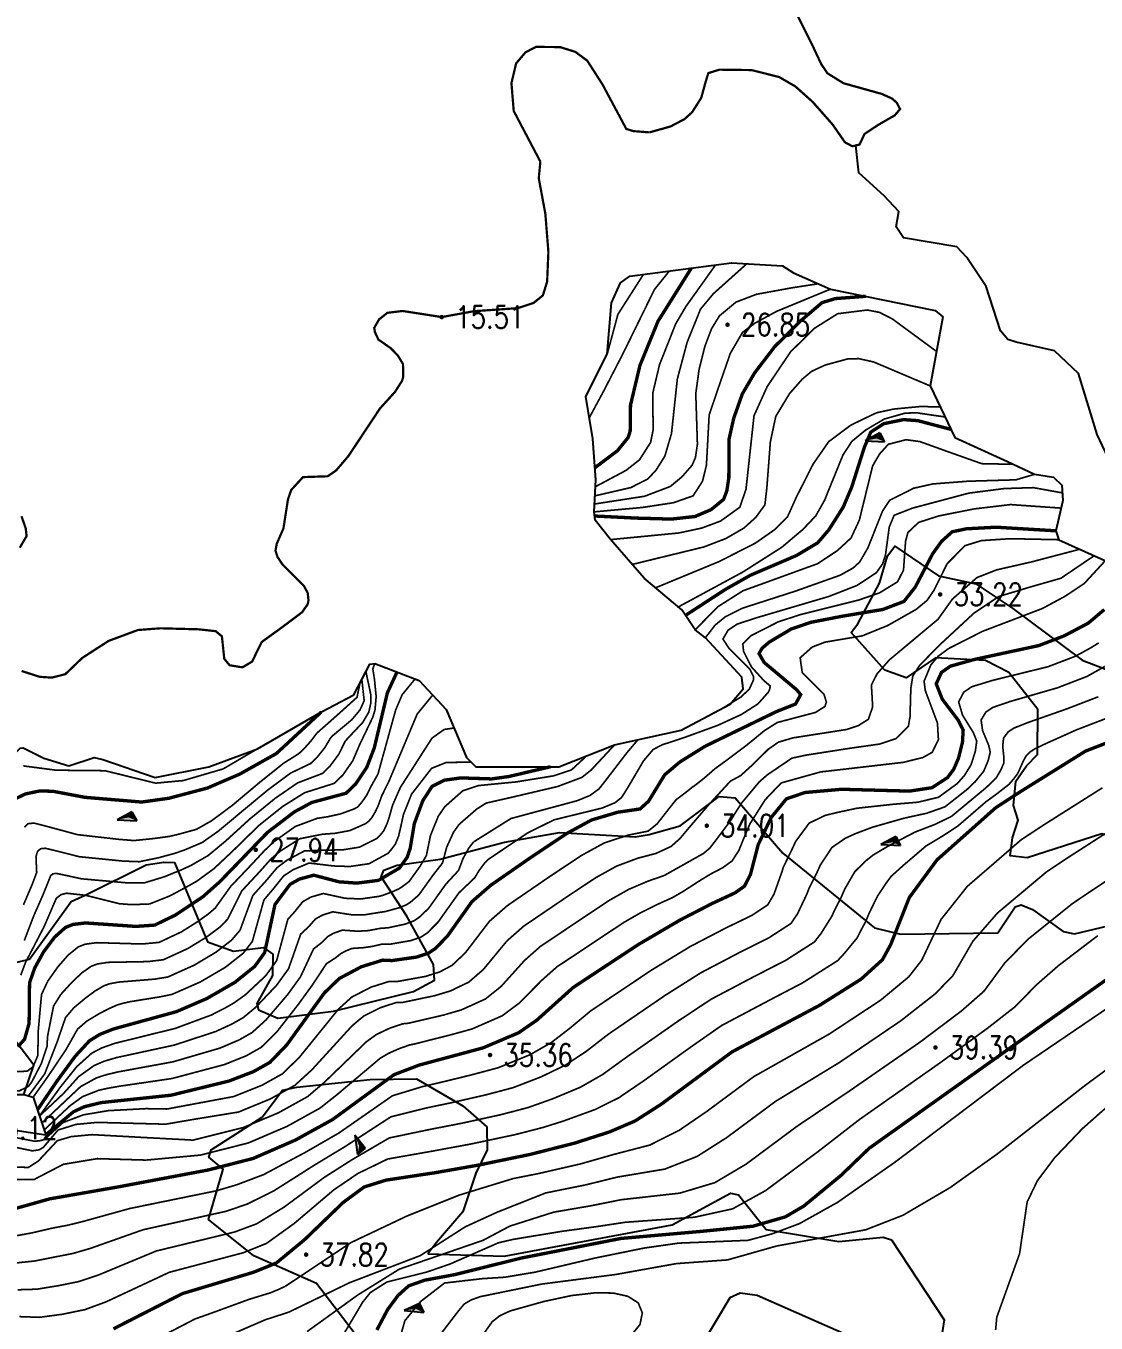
# Model space of a CAD drawing. Extents: x 404846 to 408477, y 3390929 to 3392894.
# Drawn here: x 406400.6 to 406448.3, y 3392292.5 to 3392350.3 of the extents above; entities that cross this region are included whole.
import ezdxf
from ezdxf.enums import TextEntityAlignment as Align

# ---------------------------------------------------------------- set-up
doc = ezdxf.new("R2010")
doc.units = 0
doc.header["$LTSCALE"] = 0.5
doc.layers.get('0').update_dxf_attribs({"linetype": 'CONTINUOUS'})
for name, color, linetype in [('DGX', 2, 'CONTINUOUS'), ('DMTZ', 3, 'CONTINUOUS'), ('GCD', 1, 'CONTINUOUS'), ('SXSS', 5, 'CONTINUOUS'), ('ZBTZ', 3, 'CONTINUOUS')]:
    doc.layers.add(name, color=color, linetype=linetype)
doc.styles.add('HZ', font='rs.shx', dxfattribs={"width": 0.8, "bigfont": 'hztxt.shx'})
doc.linetypes.add('1033B', pattern='A,1,[186,AAA.SHX,S=1,R=0,X=0,Y=0],1', length=2)
doc.linetypes.add('1161', pattern='A,0,[149,AAA.SHX,S=0.15,R=0,X=0,Y=0],-1.6', length=1.6)

# ---------------------------------------------------------------- blocks, each defined once
blk = doc.blocks.new('*U39')
at = {"linetype": 'Continuous'}
for points in [[(-0.3, 0.5), (0, 1.5), (-0.9, 0)], [(-0.3, 0.5), (0, 0), (0, 1.5)], [(-0.3, 0.5), (-0.9, 0), (0, 0)]]:
    blk.add_solid(points, dxfattribs=at)
blk = doc.blocks.new('gc201')
for p, q in [((0, 1.5), (-0.9, 0)), ((0, 0), (0, 1.5)), ((0, 0), (-0.9, 0))]:
    blk.add_line(p, q)
at = {"linetype": 'Continuous'}
blk.add_blockref('*U39', (0, 0), dxfattribs=at)
blk = doc.blocks.new('GC200')
at = {"linetype": 'Continuous', "const_width": 0.2, "flags": 128}
blk.add_lwpolyline([(-0.1, 0, 1), (0.1, 0, 1)], format="xyb", close=True, dxfattribs=at)

msp = doc.modelspace()

# ---------------------------------------------------------------- linework, layer by layer
at = {"layer": 'DGX', "linetype": 'Continuous', "flags": 128}
for points, const_width, elevation in [([(406425.759, 3392332.89), (406426.421, 3392334.12), (406427.244, 3392335.714), (406428.663, 3392338.602), (406429.324, 3392339.424)], 0.075, 24.5), ([(406426.011, 3392330.663), (406427.009, 3392331.413), (406427.49, 3392332.007), (406427.579, 3392332.29), (406427.595, 3392333.451), (406428.014, 3392335.217), (406428.821, 3392337.188), (406430.308, 3392339.556)], 0.15, 25), ([(406426.01, 3392329.406), (406427.612, 3392329.776), (406428.366, 3392330.158), (406428.733, 3392330.551), (406429.126, 3392331.178), (406429.422, 3392332.186), (406429.682, 3392334.613), (406430.121, 3392336.257), (406430.717, 3392337.727), (406431.283, 3392338.409), (406432.785, 3392339.754)], 0.075, 26), ([(406426.032, 3392329.815), (406427.398, 3392330.542), (406427.999, 3392331.016), (406428.493, 3392331.791), (406428.604, 3392332.357), (406428.585, 3392333.976), (406428.887, 3392335.249), (406429.607, 3392337.067), (406430.062, 3392337.841), (406431.388, 3392339.7)], 0.075, 25.5), ([(406425.99, 3392329.043), (406428.222, 3392329.388), (406429.375, 3392329.827), (406429.888, 3392330.254), (406430.337, 3392330.766), (406430.491, 3392331.118), (406430.577, 3392331.709), (406430.504, 3392333.963), (406430.653, 3392335.046), (406430.912, 3392336.075), (406431.205, 3392336.849), (406431.558, 3392337.425), (406432.294, 3392338.038), (406433.206, 3392338.387), (406434.794, 3392338.677), (406435.97, 3392338.859)], 0.075, 26.5), ([(406426.557, 3392335.726), (406427.033, 3392337.496), (406428.169, 3392339.27)], 0.075, 24), ([(406425.992, 3392328.508), (406427.86, 3392328.414), (406429.42, 3392328.371), (406430.471, 3392328.486), (406431.185, 3392328.791), (406431.745, 3392329.25), (406431.887, 3392329.626), (406431.977, 3392330.207), (406431.987, 3392331.934), (406432.197, 3392332.869), (406432.58, 3392333.95), (406433.126, 3392334.884), (406434.023, 3392336.055), (406435.165, 3392337.192), (406436.132, 3392338.014), (406436.716, 3392338.195), (406438.087, 3392338.299)], 0.15, 27.5), ([(406425.97, 3392328.692), (406428.133, 3392328.89), (406429.509, 3392329.1), (406430.385, 3392329.407), (406430.802, 3392330.053), (406430.979, 3392330.771), (406431.1, 3392333.003), (406431.422, 3392333.962), (406432.044, 3392335.757), (406432.588, 3392336.69), (406433.142, 3392337.102), (406434.104, 3392337.626), (406436.514, 3392338.62)], 0.075, 27), ([(406426.709, 3392327.456), (406429.756, 3392327.753), (406430.769, 3392327.97), (406431.613, 3392328.284), (406432.467, 3392328.9), (406432.743, 3392329.7), (406433.1, 3392332.976), (406433.689, 3392334.279), (406434.731, 3392335.825), (406435.796, 3392336.874), (406436.829, 3392337.522), (406438.15, 3392337.688), (406438.699, 3392337.579), (406439.257, 3392337.297), (406441.237, 3392335.841)], 0.075, 28), ([(406427.665, 3392326.349), (406430.863, 3392327.128), (406431.845, 3392327.505), (406432.644, 3392327.966), (406433.178, 3392328.445), (406433.585, 3392329.006), (406433.672, 3392329.763), (406433.829, 3392331.814), (406434.069, 3392332.945), (406434.681, 3392333.96), (406435.255, 3392334.611), (406435.671, 3392334.957), (406436.27, 3392335.234), (406437.269, 3392335.506), (406437.766, 3392335.521), (406438.436, 3392335.371), (406440.952, 3392334.305)], 0.075, 28.5), ([(406428.706, 3392325.307), (406431.548, 3392326.48), (406433.156, 3392327.296), (406434.018, 3392327.899), (406434.589, 3392328.461), (406434.98, 3392329.332), (406435.735, 3392330.823), (406436.431, 3392331.823), (406437.421, 3392332.561), (406438.562, 3392333.108), (406439.32, 3392333.273), (406440.537, 3392333.389), (406441.4, 3392333.365)], 0.075, 29), ([(406429.725, 3392324.455), (406432.605, 3392326.013), (406434.335, 3392327.113), (406435.292, 3392327.921), (406435.856, 3392328.52), (406436.241, 3392329.201), (406437.066, 3392331.229), (406437.464, 3392331.836), (406438.069, 3392332.334), (406438.906, 3392332.828), (406439.845, 3392333.095), (406440.374, 3392333.103), (406441.611, 3392332.922)], 0.075, 29.5), ([(406430.046, 3392324.079), (406431.816, 3392325.232), (406432.937, 3392325.866), (406435, 3392326.752), (406435.943, 3392327.318), (406436.428, 3392327.882), (406437.075, 3392328.9), (406437.453, 3392329.791), (406438.016, 3392331.563), (406438.306, 3392332.247), (406438.885, 3392332.622), (406439.767, 3392332.803), (406440.4, 3392332.757), (406441.875, 3392332.368)], 0.15, 30), ([(406430.479, 3392323.439), (406431.49, 3392324.466), (406432.609, 3392325.176), (406435.94, 3392326.385), (406436.821, 3392326.97), (406437.426, 3392327.53), (406437.795, 3392328.325), (406438.388, 3392330.742), (406438.693, 3392331.267), (406439.086, 3392331.703), (406439.877, 3392331.908), (406440.496, 3392331.824), (406441.609, 3392331.422), (406443.248, 3392330.841), (406444.669, 3392330.811)], 0.075, 30.5), ([(406430.932, 3392323.084), (406431.366, 3392323.646), (406431.82, 3392324.017), (406432.594, 3392324.403), (406434.956, 3392325.164), (406436.939, 3392325.869), (406437.514, 3392326.19), (406437.811, 3392326.458), (406438.177, 3392327.089), (406438.826, 3392328.723), (406439.151, 3392329.21), (406440.207, 3392329.743), (406441.07, 3392329.937), (406442.619, 3392330.057), (406444.774, 3392330.121), (406445.608, 3392330.366)], 0.075, 31), ([(406431.768, 3392319.982), (406432.517, 3392320.442), (406432.895, 3392320.801), (406433.074, 3392321.199), (406433.077, 3392321.354), (406432.914, 3392321.684), (406431.985, 3392322.609), (406431.715, 3392323.026), (406431.946, 3392323.424), (406432.356, 3392323.693), (406433.202, 3392323.97), (406436.442, 3392324.925), (406437.692, 3392325.414), (406438.552, 3392325.98), (406438.835, 3392326.379), (406438.961, 3392326.776), (406439.128, 3392328.016), (406439.346, 3392328.54), (406440.162, 3392328.858), (406442.678, 3392329.528), (406444.257, 3392329.731), (406445.548, 3392329.772), (406446.843, 3392329.539)], 0.075, 31.5), ([(406421.244, 3392313.2), (406423.021, 3392314.393), (406424.196, 3392314.972), (406426.329, 3392315.494), (406426.904, 3392315.731), (406427.196, 3392315.964), (406427.497, 3392316.444), (406428.174, 3392317.596), (406428.606, 3392318.105), (406429.002, 3392318.311), (406429.982, 3392318.633), (406431.486, 3392319.18), (406432.54, 3392319.665), (406433.272, 3392320.134), (406433.738, 3392320.656), (406433.793, 3392320.77), (406433.825, 3392320.93), (406433.543, 3392321.171), (406432.985, 3392321.785), (406432.632, 3392322.48), (406432.602, 3392322.808), (406432.97, 3392323.177), (406434.166, 3392323.785), (406435.152, 3392324.111), (406437.759, 3392324.761), (406438.689, 3392325.08), (406439.498, 3392325.576), (406439.763, 3392326.095), (406439.856, 3392327.385), (406439.96, 3392327.772), (406440.437, 3392328.223), (406441.33, 3392328.509), (406442.906, 3392328.823), (406444.533, 3392329.017), (406446.79, 3392328.86)], 0.075, 32), ([(406401.532, 3392300.934), (406402.769, 3392301.964), (406403.248, 3392302.184), (406404, 3392302.369), (406407.107, 3392302.697), (406409.684, 3392303.326), (406410.79, 3392303.75), (406411.526, 3392304.165), (406412.278, 3392304.947), (406413.949, 3392307.257), (406414.615, 3392307.9), (406415.601, 3392308.424), (406416.548, 3392308.717), (406416.967, 3392308.698), (406418.056, 3392308.853), (406418.598, 3392309.035), (406418.901, 3392309.237), (406419.444, 3392309.804), (406420.524, 3392311.321), (406421.368, 3392312.056), (406423.178, 3392313.312), (406424.762, 3392314.367), (406425.863, 3392314.964), (406427.016, 3392315.306), (406428.021, 3392315.454), (406428.399, 3392315.798), (406429.117, 3392316.974), (406429.117, 3392316.974), (406429.797, 3392317.549), (406430.924, 3392318.25), (406434.1, 3392319.793), (406434.1, 3392319.793), (406434.954, 3392320.13), (406434.954, 3392320.13), (406435.181, 3392320.55), (406434.994, 3392320.772), (406434.994, 3392320.772), (406433.55, 3392321.984), (406433.324, 3392322.377), (406433.46, 3392322.617), (406433.78, 3392322.889), (406434.757, 3392323.472), (406435.639, 3392323.772), (406437.061, 3392324.047), (406438.84, 3392324.342), (406439.784, 3392324.701), (406440.287, 3392325.341), (406441.069, 3392326.836), (406441.464, 3392327.381), (406441.934, 3392327.805), (406442.559, 3392327.937), (406443.887, 3392328.009), (406446.553, 3392327.848)], 0.15, 32.5), ([(406432.766, 3392318.289), (406433.565, 3392318.945), (406434.137, 3392319.306), (406434.137, 3392319.306), (406435.843, 3392319.756), (406436.264, 3392320.023), (406436.325, 3392320.219), (406436.22, 3392320.56), (406435.25, 3392321.525), (406435.157, 3392322.19), (406435.696, 3392322.67), (406436.268, 3392322.888), (406437.923, 3392323.167), (406439.057, 3392323.627), (406440.329, 3392324.348), (406440.329, 3392324.348), (406440.815, 3392324.748), (406441.124, 3392325.2), (406441.706, 3392326.379), (406441.706, 3392326.379), (406442.511, 3392327.189), (406443.238, 3392327.412), (406444.516, 3392327.497), (406446.694, 3392327.452)], 0.075, 33), ([(406433.064, 3392317.448), (406433.729, 3392318.109), (406434.184, 3392318.429), (406434.839, 3392318.622), (406437.227, 3392318.995), (406437.757, 3392319.172), (406438.198, 3392319.45), (406438.389, 3392320.003), (406438.333, 3392320.976), (406438.586, 3392321.476), (406439.133, 3392322.096), (406441.303, 3392323.907), (406441.944, 3392324.806), (406443.036, 3392325.763), (406443.911, 3392326.107), (406445.472, 3392326.463), (406447.628, 3392327.029)], 0.075, 33.5), ([(406433.676, 3392316.962), (406434.787, 3392317.716), (406435.415, 3392317.852), (406437.391, 3392318.16), (406438.709, 3392318.347), (406439.435, 3392318.592), (406439.981, 3392319.135), (406440.055, 3392319.573), (406440.09, 3392320.835), (406440.179, 3392321.379), (406440.475, 3392321.844), (406441.362, 3392322.75), (406442.897, 3392324.173), (406444.011, 3392324.921), (406445.446, 3392325.354), (406446.78, 3392325.734), (406448.265, 3392326.74)], 0.075, 34), ([(406434.313, 3392316.614), (406436.064, 3392317.103), (406439.752, 3392317.53), (406440.628, 3392317.745), (406441.044, 3392317.979), (406441.321, 3392318.543), (406441.276, 3392319.283), (406440.734, 3392320.732), (406440.681, 3392321.145), (406440.985, 3392321.877), (406441.305, 3392322.255), (406441.764, 3392322.596), (406443.277, 3392323.365), (406445.948, 3392324.384), (406446.946, 3392324.92), (406447.823, 3392325.501), (406448.757, 3392326.517)], 0.075, 34.5), ([(406400.058, 3392297.616), (406401.705, 3392298.079), (406404.697, 3392298.601), (406408.759, 3392299.363), (406410.774, 3392299.88), (406412.657, 3392300.699), (406414.316, 3392301.615), (406417.056, 3392303.615), (406418.18, 3392304.042), (406421.02, 3392304.807), (406422.614, 3392305.485), (406423.418, 3392306.042), (406425.039, 3392307.499), (406427.946, 3392309.414), (406429.806, 3392310.505), (406431.216, 3392311.232), (406432.259, 3392311.718), (406432.674, 3392312.013), (406432.942, 3392312.534), (406433.286, 3392313.861), (406433.868, 3392315.077), (406434.544, 3392315.905), (406435.372, 3392316.186), (406436.995, 3392316.331), (406440.034, 3392316.249), (406441.033, 3392316.401), (406441.729, 3392316.854), (406442, 3392317.219), (406442.214, 3392317.714), (406442.391, 3392318.417), (406442.424, 3392318.969), (406442.198, 3392319.414), (406441.494, 3392320.341), (406441.222, 3392321.031), (406441.459, 3392321.541), (406441.857, 3392321.818), (406442.924, 3392322.116), (406445.798, 3392322.735), (406446.926, 3392323.167), (406448.002, 3392323.736), (406448.714, 3392324.338)], 0.15, 35), ([(406448.468, 3392322.854), (406448.089, 3392322.622), (406447.434, 3392322.262), (406446.216, 3392321.795), (406443.725, 3392321.181), (406442.799, 3392320.897), (406442.449, 3392320.656), (406442.222, 3392320.225), (406442.391, 3392319.643), (406442.878, 3392318.854), (406443.027, 3392318.478), (406442.964, 3392318.014), (406442.775, 3392317.422), (406442.48, 3392316.945), (406442.159, 3392316.585), (406441.323, 3392315.975), (406440.412, 3392315.755), (406439.301, 3392315.662), (406437.689, 3392315.486), (406436.792, 3392315.293), (406436.269, 3392315.165), (406435.559, 3392314.821), (406434.961, 3392314.013), (406434.755, 3392313.572), (406434.408, 3392312.862), (406434.352, 3392312.675), (406433.991, 3392311.658), (406433.713, 3392311.183), (406433.01, 3392310.714), (406431.847, 3392310.151), (406430.268, 3392309.33), (406428.54, 3392308.279), (406425.827, 3392306.461), (406424.902, 3392305.691), (406424.066, 3392305.046), (406423.113, 3392304.501), (406421.691, 3392303.921), (406420.845, 3392303.694), (406420.418, 3392303.582), (406419.286, 3392303.306), (406418.328, 3392303.083), (406416.984, 3392302.675), (406414.597, 3392301.014), (406413.082, 3392300.142), (406411.233, 3392299.157), (406410.047, 3392298.709), (406409.151, 3392298.442), (406405.283, 3392297.652), (406403.186, 3392297.071), (406402.506, 3392296.904), (406401.808, 3392296.772), (406400.913, 3392296.563), (406400.132, 3392296.42)], 0.075, 35.5), ([(406415.518, 3392318.312), (406416.101, 3392319.53), (406416.204, 3392319.856), (406416.257, 3392320.465), (406416.181, 3392321.234), (406416.108, 3392321.696), (406416.199, 3392321.936)], 0.075, 27), ([(406448.741, 3392321.807), (406447.942, 3392321.358), (406446.633, 3392320.855), (406444.525, 3392320.245), (406443.74, 3392319.977), (406443.438, 3392319.771), (406443.223, 3392319.419), (406443.289, 3392318.945), (406443.559, 3392318.295), (406443.63, 3392317.987), (406443.538, 3392317.611), (406443.337, 3392317.13), (406442.96, 3392316.671), (406442.588, 3392316.316), (406441.613, 3392315.549), (406440.791, 3392315.261), (406439.789, 3392315.042), (406438.382, 3392314.641), (406437.599, 3392314.346), (406437.165, 3392314.145), (406436.573, 3392313.737), (406436.053, 3392312.948), (406435.864, 3392312.53), (406435.53, 3392311.863), (406435.469, 3392311.689), (406435.04, 3392310.783), (406434.752, 3392310.354), (406433.761, 3392309.711), (406432.479, 3392309.07), (406430.731, 3392308.154), (406429.134, 3392307.144), (406426.615, 3392305.422), (406425.626, 3392304.656), (406424.713, 3392304.05), (406423.613, 3392303.517), (406422.363, 3392303.035), (406421.623, 3392302.839), (406421.092, 3392302.701), (406419.675, 3392302.377), (406418.475, 3392302.125), (406416.913, 3392301.735), (406414.878, 3392300.413), (406413.507, 3392299.585), (406411.692, 3392298.434), (406410.488, 3392297.838), (406409.543, 3392297.52), (406405.869, 3392296.704), (406403.527, 3392295.876), (406402.761, 3392295.651), (406401.965, 3392295.494), (406401.026, 3392295.309), (406400.207, 3392295.224)], 0.075, 36), ([(406400.287, 3392304.853), (406400.587, 3392305.199), (406400.787, 3392305.903), (406400.806, 3392307.706), (406401.038, 3392308.371), (406401.437, 3392309.092), (406401.92, 3392309.736), (406402.402, 3392310.171), (406402.734, 3392310.307), (406403.307, 3392310.374), (406405.542, 3392310.22), (406406.385, 3392310.278), (406406.385, 3392310.278), (406407.3, 3392310.722), (406408.522, 3392311.532), (406409.279, 3392312.203), (406411.417, 3392314.412), (406411.417, 3392314.412), (406412.606, 3392315.32), (406413.387, 3392315.743), (406414.916, 3392316.154), (406415.349, 3392316.573), (406415.837, 3392317.306), (406416.172, 3392318.169), (406416.757, 3392320.628), (406417.188, 3392321.559)], 0.15, 27.5), ([(406414.883, 3392318.485), (406415.661, 3392319.313), (406415.929, 3392319.77), (406416.018, 3392320.166), (406416.015, 3392320.563), (406415.8, 3392321.574)], 0.075, 26.5), ([(406417.995, 3392321.251), (406417.42, 3392320.55), (406417.127, 3392319.868), (406416.337, 3392317.009), (406416.017, 3392316.438), (406415.848, 3392316.09), (406415.701, 3392315.87), (406415.548, 3392315.668), (406415.424, 3392315.533), (406415.282, 3392315.458), (406414.671, 3392315.234), (406414.104, 3392315.108), (406413.63, 3392315.036), (406412.647, 3392314.67), (406411.701, 3392313.995), (406411.278, 3392313.598), (406410.75, 3392313.028), (406409.772, 3392312.001), (406409.092, 3392311.051), (406409.068, 3392311.026), (406408.78, 3392310.777), (406408.267, 3392310.411), (406407.581, 3392309.979), (406406.579, 3392309.507), (406405.818, 3392309.437), (406403.799, 3392309.496), (406403.282, 3392309.426), (406402.979, 3392309.307), (406402.526, 3392308.941), (406402.057, 3392308.403), (406401.618, 3392307.778), (406401.341, 3392307.19), (406401.197, 3392305.608)], 0.075, 28), ([(406413.614, 3392318.833), (406414.601, 3392319.704), (406415.405, 3392320.431), (406415.533, 3392321.057)], 0.075, 25.5), ([(406414.249, 3392318.659), (406415.171, 3392319.43), (406415.54, 3392319.872), (406415.723, 3392320.276), (406415.619, 3392321.223)], 0.075, 26), ([(406448.449, 3392320.454), (406447.051, 3392319.916), (406445.325, 3392319.31), (406444.682, 3392319.056), (406444.428, 3392318.886), (406444.223, 3392318.614), (406444.186, 3392318.247), (406444.24, 3392317.735), (406444.233, 3392317.496), (406444.111, 3392317.208), (406443.898, 3392316.838), (406443.44, 3392316.397), (406443.017, 3392316.048), (406441.903, 3392315.123), (406441.17, 3392314.767), (406440.278, 3392314.423), (406439.076, 3392313.796), (406438.407, 3392313.399), (406438.062, 3392313.125), (406437.588, 3392312.653), (406437.145, 3392311.884), (406436.973, 3392311.488), (406436.652, 3392310.864), (406436.587, 3392310.703), (406436.089, 3392309.907), (406435.791, 3392309.525), (406434.511, 3392308.707), (406433.111, 3392307.989), (406431.193, 3392306.978), (406429.728, 3392306.009), (406427.403, 3392304.383), (406426.35, 3392303.62), (406425.361, 3392303.054), (406424.112, 3392302.533), (406423.034, 3392302.15), (406422.402, 3392301.983), (406421.765, 3392301.819), (406420.064, 3392301.447), (406418.623, 3392301.167), (406416.841, 3392300.794), (406415.16, 3392299.811), (406413.932, 3392299.028), (406412.151, 3392297.71), (406410.928, 3392296.966), (406409.936, 3392296.599), (406406.454, 3392295.756), (406403.869, 3392294.682), (406403.016, 3392294.397), (406402.121, 3392294.216), (406401.139, 3392294.054), (406400.281, 3392294.028)], 0.075, 36.5), ([(406418.78, 3392320.532), (406418.086, 3392319.683), (406416.836, 3392316.711), (406416.502, 3392316.028), (406416.349, 3392315.605), (406416.219, 3392315.328), (406416.07, 3392315.074), (406415.932, 3392314.911), (406415.785, 3392314.799), (406415.092, 3392314.493), (406414.428, 3392314.369), (406413.872, 3392314.329), (406412.855, 3392314.128), (406411.986, 3392313.579), (406411.563, 3392313.221), (406411.07, 3392312.665), (406410.266, 3392311.8), (406409.64, 3392310.55), (406409.613, 3392310.519), (406409.296, 3392310.193), (406408.691, 3392309.741), (406407.863, 3392309.235), (406406.772, 3392308.735), (406406.093, 3392308.653), (406404.291, 3392308.618), (406403.829, 3392308.546), (406403.556, 3392308.444), (406403.133, 3392308.146), (406402.678, 3392307.714), (406402.199, 3392307.186), (406401.876, 3392306.673), (406401.607, 3392305.313)], 0.075, 28.5), ([(406398.986, 3392309.593), (406399.272, 3392310.332), (406399.611, 3392312.137), (406399.956, 3392313.393), (406400.052, 3392314.177), (406399.902, 3392315.334), (406399.984, 3392315.715), (406400.186, 3392315.913), (406400.62, 3392316.122), (406401.267, 3392316.257), (406401.853, 3392316.241), (406403.275, 3392315.972), (406405.805, 3392315.762), (406407.019, 3392315.931), (406408.727, 3392316.384), (406410.187, 3392317.012), (406411.813, 3392317.926), (406413.813, 3392319.777)], 0.15, 25), ([(406411.813, 3392317.926), (406413.813, 3392319.777)], 0.15, 25), ([(406448.957, 3392319.549), (406447.468, 3392318.976), (406446.126, 3392318.375), (406445.623, 3392318.135), (406445.417, 3392318.001), (406445.223, 3392317.808), (406445.084, 3392317.549), (406444.921, 3392317.175), (406444.836, 3392317.005), (406444.685, 3392316.805), (406444.46, 3392316.546), (406443.919, 3392316.124), (406443.446, 3392315.779), (406442.193, 3392314.698), (406441.548, 3392314.273), (406440.766, 3392313.803), (406439.769, 3392312.951), (406439.214, 3392312.452), (406438.958, 3392312.104), (406438.603, 3392311.569), (406438.237, 3392310.819), (406438.081, 3392310.446), (406437.773, 3392309.865), (406437.704, 3392309.718), (406437.139, 3392309.032), (406436.83, 3392308.696), (406435.262, 3392307.703), (406433.742, 3392306.908), (406431.655, 3392305.803), (406430.323, 3392304.874), (406428.191, 3392303.345), (406427.074, 3392302.585), (406426.009, 3392302.057), (406424.611, 3392301.549), (406423.706, 3392301.264), (406423.18, 3392301.128), (406422.438, 3392300.938), (406420.454, 3392300.518), (406418.771, 3392300.208), (406416.769, 3392299.854), (406415.441, 3392299.21), (406414.357, 3392298.471), (406412.61, 3392296.987), (406411.369, 3392296.095), (406410.328, 3392295.677), (406407.04, 3392294.808), (406404.211, 3392293.487), (406403.272, 3392293.143), (406402.278, 3392292.938), (406401.251, 3392292.8), (406400.356, 3392292.832)], 0.075, 37), ([(406419.73, 3392319.061), (406419.29, 3392318.995), (406418.747, 3392318.611), (406417.335, 3392316.413), (406416.987, 3392315.617), (406416.849, 3392315.121), (406416.738, 3392314.785), (406416.592, 3392314.48), (406416.441, 3392314.29), (406416.288, 3392314.139), (406415.514, 3392313.752), (406414.753, 3392313.629), (406414.115, 3392313.622), (406413.062, 3392313.586), (406412.271, 3392313.163), (406411.848, 3392312.845), (406411.39, 3392312.301), (406410.76, 3392311.599), (406410.189, 3392310.05), (406410.159, 3392310.013), (406409.813, 3392309.609), (406409.116, 3392309.071), (406408.144, 3392308.492), (406406.966, 3392307.964), (406406.368, 3392307.869), (406404.783, 3392307.74), (406404.376, 3392307.665), (406404.133, 3392307.58), (406403.739, 3392307.351), (406403.298, 3392307.025), (406402.78, 3392306.594), (406402.41, 3392306.157), (406402.017, 3392305.018)], 0.075, 29), ([(406414.249, 3392318.659), (406413.965, 3392318.181), (406413.614, 3392317.743), (406413.334, 3392317.477), (406412.442, 3392317.052), (406411.422, 3392316.294), (406410.245, 3392315.319), (406409.225, 3392314.468), (406408.503, 3392313.96), (406407.729, 3392313.632), (406407.3, 3392313.481), (406406.552, 3392313.279), (406405.707, 3392313.105), (406405.673, 3392313.104), (406404.975, 3392313.13), (406403.035, 3392313.325), (406401.861, 3392313.619), (406401.504, 3392313.703), (406401.297, 3392313.681), (406401.161, 3392313.561), (406401.093, 3392313.325), (406401.125, 3392312.629), (406400.932, 3392312.109), (406400.534, 3392311.177)], 0.075, 26), ([(406414.883, 3392318.485), (406414.589, 3392317.889), (406414.192, 3392317.354), (406413.861, 3392317.036), (406412.757, 3392316.616), (406411.762, 3392315.933), (406410.636, 3392315.016), (406409.53, 3392314.01), (406408.762, 3392313.374), (406407.993, 3392312.932), (406407.558, 3392312.733), (406406.801, 3392312.427), (406405.933, 3392312.163), (406405.898, 3392312.161), (406405.164, 3392312.16), (406403.125, 3392312.341), (406402.265, 3392312.528), (406402.004, 3392312.581), (406401.852, 3392312.566), (406401.75, 3392312.484), (406401.688, 3392312.325), (406401.388, 3392311.586), (406400.996, 3392310.697), (406400.571, 3392309.588)], 0.075, 26.5), ([(406413.614, 3392318.833), (406413.342, 3392318.472), (406413.036, 3392318.133), (406412.807, 3392317.917), (406412.128, 3392317.489), (406411.083, 3392316.654), (406409.854, 3392315.621), (406408.92, 3392314.927), (406408.245, 3392314.545), (406407.464, 3392314.331), (406407.041, 3392314.23), (406406.302, 3392314.131), (406405.481, 3392314.048), (406405.449, 3392314.047), (406404.786, 3392314.1), (406402.944, 3392314.309), (406401.457, 3392314.71), (406401.004, 3392314.825), (406400.742, 3392314.797), (406400.573, 3392314.638)], 0.075, 25.5), ([(406404.548, 3392292.288), (406407.626, 3392293.86), (406410.789, 3392294.808), (406411.81, 3392295.223), (406413.069, 3392296.263), (406414.781, 3392297.914), (406415.722, 3392298.609), (406416.698, 3392298.914), (406418.919, 3392299.25), (406420.843, 3392299.589), (406423.111, 3392300.057), (406425.11, 3392300.565), (406426.657, 3392301.061), (406427.797, 3392301.55), (406428.979, 3392302.306), (406432.117, 3392304.627), (406436.013, 3392306.699), (406437.868, 3392307.867), (406438.822, 3392308.732), (406439.19, 3392309.404), (406440.021, 3392311.504), (406440.021, 3392311.504), (406441.255, 3392313.183), (406442.483, 3392314.272), (406443.875, 3392315.51), (406445.022, 3392316.254), (406447.885, 3392318.036), (406449.465, 3392318.645)], 0.15, 37.5), ([(406420.6, 3392313.984), (406422.266, 3392315.028), (406425.213, 3392315.82), (406425.787, 3392316.053), (406426.195, 3392316.353), (406426.459, 3392316.689), (406427.441, 3392317.968), (406427.928, 3392318.541)], 0.075, 31.5), ([(406415.518, 3392318.312), (406415.213, 3392317.598), (406414.77, 3392316.964), (406414.389, 3392316.595), (406413.072, 3392316.179), (406412.101, 3392315.573), (406411.026, 3392314.714), (406409.835, 3392313.551), (406409.02, 3392312.788), (406408.258, 3392312.232), (406407.817, 3392311.985), (406407.051, 3392311.575), (406406.159, 3392311.221), (406406.122, 3392311.218), (406405.353, 3392311.19), (406404.801, 3392311.233), (406403.314, 3392311.605), (406402.46, 3392311.698), (406402.21, 3392311.636), (406401.999, 3392311.473), (406401.458, 3392310.216), (406401.004, 3392309.34), (406400.627, 3392308.615), (406400.414, 3392308.045)], 0.075, 27), ([(406400.532, 3392317.372), (406401.985, 3392317.181), (406404.17, 3392317.158), (406406.425, 3392316.604), (406407.664, 3392316.72), (406409.438, 3392317.239), (406410.964, 3392318.134)], 0.075, 24.5), ([(406432.766, 3392318.289), (406431.808, 3392317.572), (406431.364, 3392317.249), (406430.878, 3392316.827), (406430.467, 3392316.501), (406430.347, 3392316.424), (406430.095, 3392316.218), (406429.63, 3392315.869), (406429.344, 3392315.509), (406428.781, 3392314.791), (406428.378, 3392314.464), (406427.465, 3392314.282), (406426.414, 3392313.933), (406425.399, 3392313.376), (406424.002, 3392312.447), (406423.993, 3392312.441), (406422.102, 3392311.144), (406421.306, 3392310.448), (406420.239, 3392309.052), (406419.644, 3392308.487), (406419.083, 3392308.189), (406418.455, 3392307.992), (406417.21, 3392307.767), (406416.847, 3392307.772), (406416.025, 3392307.512), (406415.163, 3392307.066), (406414.571, 3392306.528), (406412.837, 3392304.391), (406412.084, 3392303.655), (406411.164, 3392303.14), (406409.902, 3392302.637), (406406.927, 3392302.083)], 0.075, 33), ([(406419.956, 3392314.767), (406420.741, 3392315.449), (406421.159, 3392315.715), (406422.385, 3392315.993), (406424.354, 3392316.457), (406425.429, 3392316.861), (406425.84, 3392317.188), (406426.886, 3392318.312)], 0.075, 31), ([(406401.157, 3392302.043), (406402.019, 3392303.314), (406402.837, 3392304.428), (406403.48, 3392305.125), (406403.48, 3392305.125), (406403.942, 3392305.409), (406404.539, 3392305.647), (406407.353, 3392306.421), (406408.707, 3392307.005), (406409.964, 3392307.73), (406410.845, 3392308.44), (406411.286, 3392309.05), (406411.286, 3392309.05), (406411.286, 3392309.05), (406411.747, 3392311.196), (406411.747, 3392311.196), (406412.417, 3392312.092), (406412.84, 3392312.331), (406413.477, 3392312.502), (406414.601, 3392312.207), (406415.402, 3392312.149), (406416.357, 3392312.271), (406417.294, 3392312.82), (406417.635, 3392313.293), (406417.774, 3392313.7), (406417.956, 3392314.796), (406418.334, 3392315.817), (406418.75, 3392316.461), (406418.75, 3392316.461), (406419.297, 3392316.735), (406420.03, 3392316.837), (406421.403, 3392316.793), (406422.165, 3392316.898), (406424.034, 3392317.336)], 0.15, 30), ([(406420.496, 3392317.538), (406419.382, 3392317.527), (406418.727, 3392317.263), (406417.835, 3392316.115), (406417.472, 3392315.207), (406417.349, 3392314.636), (406417.256, 3392314.243), (406417.113, 3392313.887), (406416.949, 3392313.668), (406416.791, 3392313.48), (406415.936, 3392313.012), (406415.078, 3392312.889), (406414.358, 3392312.914), (406413.269, 3392313.044), (406412.555, 3392312.747), (406412.132, 3392312.468), (406411.71, 3392311.938), (406411.253, 3392311.397), (406410.737, 3392309.55), (406410.704, 3392309.506), (406410.329, 3392309.024), (406409.54, 3392308.401), (406408.425, 3392307.748), (406407.16, 3392307.192), (406406.644, 3392307.085), (406405.275, 3392306.863), (406404.924, 3392306.784), (406404.709, 3392306.716), (406404.346, 3392306.556), (406403.918, 3392306.336), (406403.361, 3392306.002), (406402.945, 3392305.641), (406402.427, 3392304.723), (406401.732, 3392303.691), (406401.59, 3392303.483)], 0.075, 29.5), ([(406433.064, 3392317.448), (406432.5, 3392316.937), (406432.047, 3392316.692), (406431.099, 3392315.661), (406430.2, 3392314.615), (406429.801, 3392314.138), (406429.405, 3392313.784), (406428.735, 3392313.474), (406427.915, 3392313.258), (406426.965, 3392312.902), (406426.036, 3392312.385), (406424.826, 3392311.582), (406424.818, 3392311.577), (406422.836, 3392310.233), (406422.087, 3392309.574), (406421.033, 3392308.299), (406420.386, 3392307.737), (406419.567, 3392307.344), (406418.853, 3392307.13), (406417.452, 3392306.836), (406417.146, 3392306.826), (406416.449, 3392306.601), (406415.712, 3392306.232), (406415.192, 3392305.8), (406413.396, 3392303.835), (406412.642, 3392303.145), (406411.537, 3392302.53), (406410.12, 3392301.948), (406408.179, 3392301.631), (406406.871, 3392301.407)], 0.075, 33.5), ([(406419.312, 3392315.551), (406420.122, 3392316.266), (406420.821, 3392316.496), (406422.512, 3392316.661), (406424.182, 3392316.932), (406424.966, 3392317.197), (406425.644, 3392317.824)], 0.075, 30.5), ([(406433.676, 3392316.962), (406433.332, 3392316.658), (406432.547, 3392315.717), (406432.245, 3392315.247), (406432.079, 3392314.966), (406431.338, 3392313.979), (406431.129, 3392313.709), (406430.839, 3392313.465), (406429.092, 3392312.485), (406428.364, 3392312.234), (406427.515, 3392311.87), (406426.673, 3392311.395), (406425.651, 3392310.718), (406425.644, 3392310.713), (406423.57, 3392309.322), (406422.868, 3392308.7), (406421.828, 3392307.547), (406421.129, 3392306.986), (406420.051, 3392306.498), (406419.252, 3392306.268), (406417.695, 3392305.905), (406417.445, 3392305.881), (406416.873, 3392305.69), (406416.26, 3392305.398), (406415.813, 3392305.072), (406413.955, 3392303.279), (406413.2, 3392302.635), (406411.91, 3392301.919), (406410.338, 3392301.259), (406408.098, 3392300.697), (406405.623, 3392300.829)], 0.075, 34), ([(406434.313, 3392316.614), (406433.6, 3392315.867), (406432.917, 3392314.789), (406432.686, 3392314.246), (406432.426, 3392313.607), (406432.122, 3392313.135), (406431.998, 3392313.049), (406431.718, 3392312.843), (406431.17, 3392312.555), (406430.748, 3392312.301), (406429.929, 3392311.772), (406429.449, 3392311.495), (406428.813, 3392311.21), (406428.066, 3392310.839), (406427.309, 3392310.404), (406426.475, 3392309.853), (406426.469, 3392309.849), (406424.305, 3392308.411), (406423.649, 3392307.826), (406422.623, 3392306.794), (406421.872, 3392306.236), (406420.536, 3392305.652), (406419.65, 3392305.407), (406417.937, 3392304.973), (406417.744, 3392304.936), (406417.297, 3392304.779), (406416.809, 3392304.564), (406416.435, 3392304.343), (406414.513, 3392302.723), (406413.758, 3392302.125), (406412.284, 3392301.309), (406410.556, 3392300.57), (406408.428, 3392300.03), (406406.005, 3392299.807)], 0.075, 34.5), ([(406448.635, 3392316.399), (406446.049, 3392314.764), (406445.012, 3392314.084), (406443.736, 3392312.978), (406442.609, 3392312.006), (406441.44, 3392310.534), (406440.577, 3392308.713), (406439.998, 3392307.973), (406438.756, 3392306.941), (406436.457, 3392305.426), (406433.089, 3392303.526), (406430.993, 3392301.974), (406429.771, 3392301.138), (406428.46, 3392300.478), (406426.829, 3392300.054), (406425.359, 3392299.635), (406423.463, 3392299.2), (406422.365, 3392298.984)], 0.075, 38), ([(406419.312, 3392315.551), (406419.022, 3392315.121), (406418.68, 3392314.277), (406418.493, 3392313.371), (406418.213, 3392312.899), (406417.733, 3392312.23), (406417.706, 3392312.206), (406417.42, 3392311.989), (406417.278, 3392311.9), (406417.04, 3392311.788), (406416.574, 3392311.612), (406416.395, 3392311.56), (406415.569, 3392311.443), (406414.876, 3392311.474), (406413.913, 3392311.683), (406413.901, 3392311.686), (406413.351, 3392311.528), (406412.984, 3392311.321), (406412.635, 3392310.886), (406412.32, 3392310.537), (406411.819, 3392308.691), (406411.332, 3392308.019), (406410.427, 3392307.174), (406409.926, 3392306.815), (406409.506, 3392306.575), (406408.902, 3392306.269), (406407.304, 3392305.676), (406404.61, 3392305.01), (406404.036, 3392304.81), (406403.584, 3392304.574), (406402.919, 3392303.98), (406402.169, 3392303.044), (406401.249, 3392301.771)], 0.075, 30.5), ([(406419.956, 3392314.767), (406419.71, 3392314.425), (406419.403, 3392313.757), (406419.212, 3392313.042), (406418.791, 3392312.504), (406418.172, 3392311.64), (406418.14, 3392311.606), (406417.79, 3392311.301), (406417.608, 3392311.184), (406417.294, 3392311.055), (406416.672, 3392310.884), (406416.434, 3392310.849), (406415.735, 3392310.737), (406415.15, 3392310.74), (406414.335, 3392310.868), (406414.325, 3392310.87), (406413.863, 3392310.725), (406413.551, 3392310.551), (406413.241, 3392310.199), (406412.894, 3392309.878), (406412.351, 3392308.333), (406411.819, 3392307.598), (406410.89, 3392306.617), (406410.326, 3392306.152), (406409.827, 3392305.869), (406409.098, 3392305.533), (406407.255, 3392304.931), (406404.682, 3392304.374), (406404.13, 3392304.211), (406403.688, 3392304.022), (406403.002, 3392303.531), (406402.319, 3392302.774), (406401.249, 3392301.771)], 0.075, 31), ([(406449.385, 3392314.761), (406447.076, 3392313.274), (406446.149, 3392312.658), (406444.988, 3392311.685), (406443.963, 3392310.828), (406442.858, 3392309.563), (406441.964, 3392308.023), (406441.174, 3392307.214), (406439.644, 3392306.014), (406436.901, 3392304.153), (406434.06, 3392302.424), (406431.869, 3392300.8), (406430.562, 3392299.97), (406429.122, 3392299.405), (406427.001, 3392299.048), (406425.607, 3392298.705), (406423.816, 3392298.343), (406421.655, 3392297.487)], 0.075, 38.5), ([(406420.6, 3392313.984), (406420.398, 3392313.729), (406420.126, 3392313.237), (406419.93, 3392312.714), (406419.369, 3392312.11), (406418.612, 3392311.049), (406418.575, 3392311.005), (406418.161, 3392310.613), (406417.938, 3392310.468), (406417.548, 3392310.321), (406416.771, 3392310.155), (406416.472, 3392310.139), (406415.902, 3392310.032), (406415.425, 3392310.006), (406414.757, 3392310.053), (406414.748, 3392310.053), (406414.375, 3392309.922), (406414.118, 3392309.78), (406413.846, 3392309.511), (406413.467, 3392309.219), (406412.884, 3392307.974), (406412.307, 3392307.176), (406411.353, 3392306.061), (406410.726, 3392305.49), (406410.148, 3392305.162), (406409.293, 3392304.797), (406407.205, 3392304.187), (406404.754, 3392303.737), (406404.224, 3392303.611), (406403.792, 3392303.471), (406403.084, 3392303.082), (406402.469, 3392302.504), (406401.356, 3392301.453)], 0.075, 31.5), ([(406417.109, 3392291.135), (406417.536, 3392292.651), (406418.241, 3392293.507), (406419.306, 3392294.329), (406420.98, 3392294.523), (406421.999, 3392294.588), (406423.336, 3392294.811), (406425.998, 3392295.438), (406428.205, 3392295.888), (406429.739, 3392296.107), (406432.826, 3392296.23), (406433.896, 3392296.517), (406435.126, 3392296.977), (406436.829, 3392297.926), (406439.398, 3392299.724), (406445.096, 3392304.026), (406448.812, 3392306.55), (406452.633, 3392308.925), (406455.909, 3392310.685), (406458.772, 3392312.026), (406460.821, 3392312.667), (406465.396, 3392313.744)], 0.075, 40.5), ([(406421.244, 3392313.2), (406421.086, 3392313.033), (406420.85, 3392312.718), (406420.649, 3392312.385), (406419.947, 3392311.716), (406419.051, 3392310.459), (406419.009, 3392310.405), (406418.531, 3392309.925), (406418.268, 3392309.751), (406417.802, 3392309.587), (406416.869, 3392309.427), (406416.51, 3392309.428), (406416.069, 3392309.326), (406415.699, 3392309.273), (406415.179, 3392309.239), (406415.172, 3392309.237), (406414.886, 3392309.119), (406414.685, 3392309.009), (406414.452, 3392308.823), (406414.041, 3392308.559), (406413.417, 3392307.615), (406412.794, 3392306.755), (406411.816, 3392305.504), (406411.126, 3392304.827), (406410.469, 3392304.456), (406409.489, 3392304.062), (406407.156, 3392303.442), (406404.826, 3392303.1), (406404.318, 3392303.012), (406403.896, 3392302.92), (406403.166, 3392302.633), (406402.619, 3392302.234), (406401.458, 3392301.151)], 0.075, 32), ([(406450.135, 3392313.124), (406448.104, 3392311.784), (406447.286, 3392311.232), (406446.24, 3392310.391), (406445.318, 3392309.651), (406444.277, 3392308.592), (406443.351, 3392307.332), (406442.35, 3392306.455), (406440.533, 3392305.087), (406437.345, 3392302.88), (406435.031, 3392301.323), (406432.745, 3392299.625), (406431.354, 3392298.802), (406429.785, 3392298.333), (406427.173, 3392298.041), (406425.855, 3392297.775), (406424.168, 3392297.486), (406422.219, 3392296.866), (406421.02, 3392296.231)], 0.075, 39), ([(406418.679, 3392291.457), (406419.903, 3392293.058), (406420.181, 3392293.392), (406420.484, 3392293.572), (406420.892, 3392293.72), (406423.628, 3392294.281), (406426.922, 3392294.707), (406429.638, 3392295.194), (406431.924, 3392295.36), (406434.111, 3392295.979), (406438.079, 3392296.701), (406439.737, 3392297.348), (406441.834, 3392298.576), (406443.944, 3392300.08), (406447.862, 3392303.137), (406451.611, 3392305.902), (406453.881, 3392307.301), (406456.576, 3392308.743), (406459.2, 3392309.981), (406461.258, 3392310.767), (406464.571, 3392311.455), (406466.775, 3392311.758), (406467.856, 3392311.968)], 0.075, 41), ([(406416.29, 3392292.239), (406416.767, 3392293.145), (406417.234, 3392293.776), (406417.706, 3392294.202), (406418.417, 3392294.454), (406419.751, 3392294.701), (406422.737, 3392295.444), (406427.169, 3392296.315), (406430.713, 3392296.627), (406433.061, 3392296.862), (406434.496, 3392297.277), (406435.323, 3392297.761), (406436.973, 3392299.121), (406438.233, 3392300.333), (406446.126, 3392305.951), (406452.376, 3392310.373)], 0.15, 40), ([(406443.869, 3392292.235), (406443.921, 3392292.804), (406444.936, 3392295.63), (406445.276, 3392297.942), (406445.276, 3392297.942), (406445.735, 3392298.893), (406446.495, 3392299.904), (406447.731, 3392301.201), (406449.044, 3392302.364), (406450.602, 3392303.416), (406454.115, 3392305.381), (406458.072, 3392307.681), (406461.129, 3392309.105), (406463.607, 3392310.033), (406464.648, 3392310.175), (406466.969, 3392310.303), (406469.617, 3392310.78)], 0.075, 41.5), ([(406448.423, 3392309.807), (406447.493, 3392309.098), (406446.672, 3392308.473), (406445.696, 3392307.621), (406444.739, 3392306.642), (406443.525, 3392305.696), (406441.421, 3392304.161), (406437.789, 3392301.607), (406436.002, 3392300.222), (406433.621, 3392298.451), (406432.146, 3392297.634), (406430.447, 3392297.261), (406427.345, 3392297.034), (406426.104, 3392296.845), (406424.52, 3392296.63), (406422.358, 3392296.273), (406421.708, 3392296.121)], 0.075, 39.5), ([(406394.75, 3392304.659), (406397.917, 3392303.286), (406399.707, 3392302.879), (406400.364, 3392302.9), (406400.759, 3392303.092), (406400.915, 3392303.307), (406401.334, 3392304.115), (406401.587, 3392304.872), (406401.607, 3392305.313)], 0.075, 28.5), ([(406394.917, 3392305.094), (406397.847, 3392304.354), (406400.199, 3392303.753), (406400.7, 3392303.766), (406400.963, 3392303.967), (406401.174, 3392304.464), (406401.197, 3392305.608)], 0.075, 28), ([(406400.758, 3392302.672), (406401.479, 3392303.644), (406402.017, 3392305.018)], 0.075, 29), ([(406400.966, 3392302.607), (406401.59, 3392303.483)], 0.075, 29.5), ([(406398.688, 3392301.359), (406400.17, 3392300.815), (406400.99, 3392300.655), (406401.218, 3392300.659), (406401.464, 3392300.718), (406402.298, 3392301.48), (406403.206, 3392301.824), (406404.318, 3392302.01), (406406.005, 3392302.1), (406406.927, 3392302.083)], 0.075, 33), ([(406400.24, 3392300.364), (406400.932, 3392300.22), (406401.233, 3392300.263), (406401.42, 3392300.374), (406402.076, 3392301.146), (406402.868, 3392301.396), (406403.819, 3392301.487), (406405.705, 3392301.438), (406406.871, 3392301.407)], 0.075, 33.5), ([(406400.208, 3392299.491), (406400.756, 3392299.481), (406401.195, 3392299.762), (406402.043, 3392300.671), (406402.662, 3392300.853), (406403.589, 3392300.941), (406405.623, 3392300.829)], 0.075, 34), ([(406388.927, 3392296.926), (406388.528, 3392297.817), (406388.493, 3392298.387), (406388.805, 3392298.787), (406389.255, 3392298.859), (406389.719, 3392298.808), (406390.219, 3392298.642), (406391.792, 3392297.873), (406393.638, 3392297.174), (406395.164, 3392296.737), (406396.021, 3392296.623), (406396.501, 3392296.643), (406396.991, 3392296.915), (406398.256, 3392298.182), (406399.203, 3392298.668), (406400.204, 3392298.934), (406401.019, 3392298.947), (406402.315, 3392299.62), (406403.819, 3392299.871), (406406.005, 3392299.807)], 0.075, 34.5), ([(406412.213, 3392294.187), (406415.134, 3392296.131), (406417.63, 3392297.315), (406419.964, 3392298.248), (406422.365, 3392298.984)], 0.075, 38), ([(406412.358, 3392293.029), (406415.077, 3392294.346), (406418.226, 3392295.552), (406420.233, 3392296.836), (406421.655, 3392297.487)], 0.075, 38.5), ([(406413.178, 3392292.165), (406415.444, 3392293.8), (406417.288, 3392294.947), (406421.02, 3392296.231)], 0.075, 39), ([(406414.449, 3392291.467), (406415.031, 3392292.422), (406415.652, 3392293.471), (406415.995, 3392293.901), (406416.73, 3392294.372), (406418.525, 3392294.821), (406419.555, 3392295.178), (406421.708, 3392296.121)], 0.075, 39.5), ([(406412.213, 3392294.187), (406411.882, 3392294.032), (406411.539, 3392293.892), (406410.594, 3392293.602), (406408.963, 3392293.005), (406408.173, 3392292.723), (406406.372, 3392291.785), (406405.568, 3392291.385), (406405.154, 3392291.21), (406404.741, 3392291.09), (406403.732, 3392290.843), (406402.562, 3392290.794), (406401.42, 3392290.832), (406400.423, 3392291.019), (406399.254, 3392291.353), (406395.32, 3392292.612), (406393.756, 3392293.118), (406392.592, 3392293.405), (406391.686, 3392293.47)], 0.075, 38), ([(406412.358, 3392293.029), (406411.324, 3392292.695), (406409.571, 3392291.94), (406408.72, 3392291.586), (406406.747, 3392290.541), (406405.859, 3392290.108), (406405.394, 3392289.942), (406404.93, 3392289.887), (406403.938, 3392289.796), (406402.689, 3392289.929), (406401.475, 3392290.12), (406400.416, 3392290.401), (406399.168, 3392290.821), (406395.519, 3392292.026), (406394.015, 3392292.546), (406392.822, 3392292.816), (406391.683, 3392293)], 0.075, 38.5)]:
    msp.add_lwpolyline(points, dxfattribs=dict(at, const_width=const_width, elevation=elevation))
at = {"layer": 'DGX', "linetype": 'Continuous', "const_width": 0.075, "elevation": 41.5, "flags": 128}
msp.add_lwpolyline([(406427.291, 3392291.59), (406426.15, 3392290.622), (406425.422, 3392290.114), (406424.603, 3392289.758), (406423.936, 3392289.602), (406423.386, 3392289.664), (406423.049, 3392289.874), (406422.239, 3392290.629), (406421.193, 3392290.967), (406420.902, 3392291.247), (406420.887, 3392291.589), (406421.096, 3392292.136), (406421.436, 3392292.61), (406421.778, 3392292.876), (406422.24, 3392293.088), (406423.733, 3392293.506), (406424.965, 3392293.771), (406426.008, 3392293.89), (406426.82, 3392293.883), (406427.475, 3392293.738), (406427.938, 3392293.445), (406428.123, 3392292.996), (406428.014, 3392292.475), (406427.291, 3392291.59)], close=True, dxfattribs=at)
at = {"layer": 'DMTZ', "linetype": '1033B', "flags": 128}
for points, elevation in [([(406391.244, 3392313.045), (406393.933, 3392313.343), (406397.945, 3392315.896), (406399.489, 3392316.72), (406400.157, 3392317.928), (406400.391, 3392318.161), (406400.526, 3392318.183), (406401.446, 3392317.72), (406402.559, 3392317.374), (406403.694, 3392317.74), (406404.071, 3392317.663), (406406.404, 3392316.857), (406408.795, 3392317.333), (406410.964, 3392318.134), (406413.813, 3392319.777), (406415.265, 3392320.539), (406415.972, 3392321.908), (406416.199, 3392321.936), (406418.177, 3392321.182), (406419.384, 3392319.882), (406420.285, 3392317.741), (406420.707, 3392317.335), (406424.402, 3392317.336), (406426.886, 3392318.312), (406429.846, 3392318.962), (406432.03, 3392320.122), (406432.614, 3392320.811), (406432.563, 3392321.332), (406430.932, 3392323.084), (406430.479, 3392323.439), (406429.878, 3392324.328), (406428.2, 3392325.731), (406426.709, 3392327.456), (406426.013, 3392328.323), (406425.97, 3392328.692), (406426.049, 3392330.121), (406425.919, 3392331.952), (406425.599, 3392333.829), (406426.557, 3392335.726), (406426.746, 3392338.012), (406427.146, 3392338.902), (406427.569, 3392339.19), (406432.092, 3392339.794), (406434.364, 3392339.662), (406434.866, 3392339.344), (406436.514, 3392338.62), (406441.177, 3392337.669), (406441.522, 3392337.378), (406440.952, 3392334.305), (406442.05, 3392332.001), (406444.403, 3392330.937), (406445.608, 3392330.366), (406446.454, 3392330.243), (406446.818, 3392329.882), (406446.869, 3392329.195), (406446.553, 3392327.848), (406446.694, 3392327.452), (406449.309, 3392326.267), (406453.519, 3392326.064), (406456.847, 3392325.805), (406459.341, 3392325.364), (406459.608, 3392325.519), (406459.709, 3392326.163), (406459.982, 3392327.611)], 28.041), ([(406395.212, 3392298.836), (406396.513, 3392298.931), (406396.607, 3392298.992), (406396.829, 3392301.113), (406397.083, 3392301.285), (406398.481, 3392301.39), (406401.532, 3392300.934)], 32.831)]:
    msp.add_lwpolyline(points, dxfattribs=dict(at, elevation=elevation))
at = {"layer": 'SXSS', "linetype": 'Continuous', "const_width": 0.1, "elevation": 15.51, "flags": 128}
for points in [[(406434.944, 3392351), (406435.708, 3392349.473), (406436.095, 3392348.646), (406436.374, 3392348.235), (406437.089, 3392347.793), (406438.804, 3392347.314), (406439.251, 3392347.11), (406439.463, 3392346.925), (406439.61, 3392346.641), (406439.377, 3392346.364), (406438.662, 3392345.952), (406438.035, 3392345.539), (406437.798, 3392345.058), (406437.482, 3392344.984), (406437.151, 3392345.163), (406436.606, 3392345.95), (406435.718, 3392346.958), (406434.945, 3392347.65), (406434.216, 3392348.071), (406432.988, 3392348.379), (406431.554, 3392348.397), (406431.064, 3392348.244), (406430.946, 3392347.865), (406430.75, 3392347.147), (406430.34, 3392346.498), (406430.001, 3392346.194), (406429.378, 3392345.866), (406428.44, 3392345.603)], [(406423.576, 3392344.299), (406422.389, 3392346.557), (406422.287, 3392347.797), (406422.496, 3392348.677), (406422.911, 3392349.168), (406423.379, 3392349.413), (406424.454, 3392349.403), (406425.138, 3392349.19), (406425.668, 3392348.796), (406426.348, 3392347.735), (406427.407, 3392345.756), (406427.717, 3392345.659), (406428.44, 3392345.603)], [(406423.576, 3392344.299), (406423.505, 3392343.56), (406423.798, 3392341.98), (406423.934, 3392340.279), (406423.878, 3392338.951), (406423.687, 3392338.334), (406423.27, 3392338), (406422.562, 3392337.769), (406420.622, 3392337.635), (406419.181, 3392337.373), (406417.437, 3392337.644), (406416.754, 3392337.562), (406416.386, 3392337.268), (406416.171, 3392336.894), (406416.203, 3392336.7), (406416.356, 3392336.372), (406416.908, 3392335.984), (406417.227, 3392335.655), (406417.453, 3392335.275), (406417.465, 3392334.715), (406417.407, 3392334.526), (406417.099, 3392334.041), (406416.423, 3392333.295), (406415.024, 3392331.186), (406414.481, 3392330.546), (406414.097, 3392330.278), (406412.995, 3392330.241), (406412.471, 3392329.67), (406412.326, 3392329.254), (406412.124, 3392327.955), (406411.824, 3392327.268), (406411.769, 3392326.958), (406411.866, 3392326.673), (406412.084, 3392326.344), (406413.042, 3392325.384), (406413.205, 3392325.083), (406413.24, 3392324.748), (406413.202, 3392324.57), (406412.955, 3392324.22), (406412.025, 3392323.521), (406411.16, 3392322.898), (406410.725, 3392322.02), (406410.298, 3392321.764), (406409.724, 3392321.857), (406409.487, 3392322.141), (406409.381, 3392323.147), (406409.104, 3392323.375), (406408.341, 3392323.459), (406406.642, 3392323.504), (406405.637, 3392323.428), (406404.325, 3392322.94), (406403.161, 3392322.187), (406402.401, 3392321.459), (406401.795, 3392321.306), (406401.26, 3392321.342), (406400.451, 3392321.601)], [(406400.371, 3392327.096), (406400.675, 3392327.614), (406400.637, 3392327.954), (406400.448, 3392328.498)]]:
    msp.add_lwpolyline(points, dxfattribs=at)
at = {"layer": 'ZBTZ', "linetype": '1161', "flags": 128}
for points, elevation in [([(406459.608, 3392325.519), (406459.615, 3392327.147), (406458.193, 3392328.425), (406455.48, 3392329.141), (406454.454, 3392329.83), (406453.211, 3392330.487), (406452.456, 3392330.554), (406450.254, 3392329.31), (406449.55, 3392329.344), (406449.008, 3392330.842), (406448.392, 3392332.133), (406447.565, 3392334.852), (406446.489, 3392335.871), (406444.784, 3392336.256), (406444.418, 3392336.37), (406444.082, 3392336.761), (406443.455, 3392338.736), (406442.591, 3392340.022), (406442.146, 3392340.507), (406439.77, 3392340.903), (406439.441, 3392341.39), (406439.562, 3392342.084), (406438.909, 3392342.77), (406437.775, 3392343.801), (406437.64, 3392345.021)], 22.544), ([(406400.55, 3392302.736), (406400.993, 3392304.031), (406399.257, 3392306.311), (406399.295, 3392308.135), (406399.566, 3392308.462), (406400.797, 3392308.76), (406402.659, 3392311.331), (406403.309, 3392311.634), (406405.998, 3392312.971), (406406.786, 3392313.089), (406407.262, 3392313.062), (406408.743, 3392309.539), (406409.904, 3392309.117), (406411.24, 3392309.273), (406411.649, 3392308.979), (406411.638, 3392308.032), (406410.939, 3392306.781), (406411.016, 3392306.497), (406411.874, 3392306.135), (406414.358, 3392306.448), (406417.921, 3392307.313), (406418.855, 3392307.821), (406418.813, 3392308.517), (406417.621, 3392310.681), (406416.484, 3392312.434), (406416.601, 3392312.731), (406417.194, 3392312.951), (406419.109, 3392313.212), (406421.982, 3392313.976), (406424.423, 3392314.412), (406427.798, 3392314.208), (406428.426, 3392314.31), (406429.811, 3392314.705), (406431.547, 3392316.011), (406432.257, 3392315.949), (406434.386, 3392313.488), (406438.47, 3392310.163), (406439.634, 3392309.868), (406443.964, 3392309.929), (406444.746, 3392311.088), (406445.014, 3392311.187), (406445.513, 3392310.977), (406446.876, 3392309.989), (406447.387, 3392309.884), (406451.524, 3392310.864), (406451.911, 3392311.356), (406451.969, 3392312.008), (406451.551, 3392312.635), (406450.607, 3392313.075), (406449.191, 3392314.16), (406448.603, 3392314.343), (406445.278, 3392313.269), (406444.515, 3392313.36), (406444.627, 3392314.172), (406444.87, 3392314.949), (406444.662, 3392315.613), (406444.777, 3392316.688), (406445.249, 3392317.369), (406445.74, 3392317.878), (406445.751, 3392319.889), (406444.453, 3392321.532), (406443.426, 3392322.067), (406441.192, 3392322.188), (406439.883, 3392321.301), (406438.934, 3392321.645), (406437.434, 3392323.315), (406437.725, 3392323.707), (406438.701, 3392325.521), (406439.048, 3392326.739), (406439.381, 3392327.167), (406441.317, 3392325.835), (406442.989, 3392325.491), (406444.643, 3392324.382), (406447.723, 3392322.082), (406449.635, 3392321.362), (406450.4, 3392321.339), (406454.272, 3392322.289), (406457.781, 3392322.608), (406459.144, 3392323.534), (406459.745, 3392324.67), (406459.608, 3392325.519)], 33.863), ([(406395.212, 3392298.836), (406395.383, 3392300.296), (406396.182, 3392301.018), (406398.522, 3392301.785), (406400.051, 3392302.73), (406400.55, 3392302.736), (406400.966, 3392302.607), (406401.532, 3392300.934)], 30.462)]:
    msp.add_lwpolyline(points, dxfattribs=dict(at, elevation=elevation))
at = {"layer": 'ZBTZ', "linetype": '1161', "elevation": 39.384, "flags": 128}
msp.add_lwpolyline([(406418.557, 3392295.624), (406421.965, 3392295.527), (406429.452, 3392296.926), (406432.05, 3392298.335), (406432.401, 3392298.265), (406433.646, 3392296.721), (406436.881, 3392296.184), (406438.851, 3392296.371), (406439.224, 3392296.255), (406441.574, 3392292.684), (406441.433, 3392291.736), (406440.887, 3392291.419), (406438.504, 3392291.458), (406433.245, 3392293.773), (406432.478, 3392293.875), (406432.022, 3392293.666), (406430.795, 3392291.611), (406430.134, 3392291.368), (406427.699, 3392290.001), (406427.738, 3392289.814), (406425.354, 3392288.444), (406423.249, 3392288.859), (406422.648, 3392288.742), (406421.237, 3392287.422), (406421.078, 3392286.842), (406421.768, 3392285.307), (406421.519, 3392284.65), (406420.749, 3392284.196), (406420.308, 3392284.311), (406419.65, 3392285.469), (406419.002, 3392285.41), (406417.832, 3392285.555), (406417.16, 3392285.764), (406416.603, 3392287.045), (406416.413, 3392288.038), (406414.723, 3392287.931), (406413.747, 3392288.648), (406413.148, 3392289.597), (406413.333, 3392290.258), (406415.141, 3392290.375), (406416.194, 3392290.244), (406416.154, 3392290.956), (406414.755, 3392292.79), (406413.602, 3392294.313), (406410.805, 3392295.535), (406408.784, 3392297.164), (406409.433, 3392299.396), (406408.8, 3392299.936), (406408.903, 3392300.266), (406411.174, 3392301.719), (406412.088, 3392302.929), (406412.723, 3392303.057), (406415.99, 3392303.4), (406418.058, 3392303.424), (406420.122, 3392302.232), (406421.192, 3392301.294), (406421.212, 3392300.268), (406420.697, 3392299.223), (406420.12, 3392297.501), (406418.944, 3392296.14), (406418.557, 3392295.624)], close=True, dxfattribs=at)

# ---------------------------------------------------------------- block references
at = {"layer": 'DMTZ', "linetype": 'Continuous', "xscale": 0.5, "yscale": 0.5}
for p, rotation in [((406438.712, 3392332.214, 30.535), 118.0311273029949), ((406405.371, 3392315.325, 25.749), 118.0311273029949), ((406439.416, 3392314.22, 35.84), 118.0311273029949), ((406415.774, 3392300.335, 37.862), 39.03105339739177), ((406418.19, 3392293.42, 41.802), 114.6190130774453)]:
    msp.add_blockref('gc201', p, dxfattribs=dict(at, rotation=rotation))
at = {"layer": 'GCD', "linetype": 'Continuous'}
ref = msp.add_blockref('GC200', (406419.181, 3392337.373, 15.51), dxfattribs=dict(at, xscale=0.5, yscale=0.5, zscale=0.5))
ref.add_attrib('height', '15.51', dxfattribs={"linetype": 'Continuous', "height": 1, "style": 'HZ', "width": 0.8}).set_placement((406419.781, 3392337.373, 15.51), align=Align.MIDDLE_LEFT)
ref = msp.add_blockref('GC200', (406431.918, 3392337.033, 26.854), dxfattribs=dict(at, xscale=0.5, yscale=0.5, zscale=0.5))
ref.add_attrib('height', '26.85', dxfattribs={"linetype": 'Continuous', "height": 1, "style": 'HZ', "width": 0.8}).set_placement((406432.518, 3392337.033, 26.854), align=Align.MIDDLE_LEFT)
ref = msp.add_blockref('GC200', (406441.399, 3392325.013, 33.218), dxfattribs=dict(at, xscale=0.5, yscale=0.5, zscale=0.5))
ref.add_attrib('height', '33.22', dxfattribs={"linetype": 'Continuous', "height": 1, "style": 'HZ', "width": 0.8}).set_placement((406441.999, 3392325.013, 33.218), align=Align.MIDDLE_LEFT)
ref = msp.add_blockref('GC200', (406430.995, 3392314.708, 34.01), dxfattribs=dict(at, xscale=0.5, yscale=0.5, zscale=0.5))
ref.add_attrib('height', '34.01', dxfattribs={"linetype": 'Continuous', "height": 1, "style": 'HZ', "width": 0.8}).set_placement((406431.595, 3392314.708, 34.01), align=Align.MIDDLE_LEFT)
ref = msp.add_blockref('GC200', (406410.892, 3392313.631, 27.942), dxfattribs=dict(at, xscale=0.5, yscale=0.5, zscale=0.5))
ref.add_attrib('height', '27.94', dxfattribs={"linetype": 'Continuous', "height": 1, "style": 'HZ', "width": 0.8}).set_placement((406411.492, 3392313.631, 27.942), align=Align.MIDDLE_LEFT)
ref = msp.add_blockref('GC200', (406441.188, 3392304.824, 39.391), dxfattribs=dict(at, xscale=0.5, yscale=0.5, zscale=0.5))
ref.add_attrib('height', '39.39', dxfattribs={"linetype": 'Continuous', "height": 1, "style": 'HZ', "width": 0.8}).set_placement((406441.788, 3392304.824, 39.391), align=Align.MIDDLE_LEFT)
ref = msp.add_blockref('GC200', (406421.333, 3392304.488, 35.364), dxfattribs=dict(at, xscale=0.5, yscale=0.5, zscale=0.5))
ref.add_attrib('height', '35.36', dxfattribs={"linetype": 'Continuous', "height": 1, "style": 'HZ', "width": 0.8}).set_placement((406421.933, 3392304.488, 35.364), align=Align.MIDDLE_LEFT)
ref = msp.add_blockref('GC200', (406398.358, 3392301.237, 33.121), dxfattribs=dict(at, xscale=0.5, yscale=0.5, zscale=0.5))
ref.add_attrib('height', '33.12', dxfattribs={"linetype": 'Continuous', "height": 1, "style": 'HZ', "width": 0.8}).set_placement((406398.958, 3392301.237, 33.121), align=Align.MIDDLE_LEFT)
ref = msp.add_blockref('GC200', (406413.134, 3392295.594, 37.82), dxfattribs=dict(at, xscale=0.5, yscale=0.5, zscale=0.5))
ref.add_attrib('height', '37.82', dxfattribs={"linetype": 'Continuous', "height": 1, "style": 'HZ', "width": 0.8}).set_placement((406413.734, 3392295.594, 37.82), align=Align.MIDDLE_LEFT)

doc.saveas('drawing.dxf')
